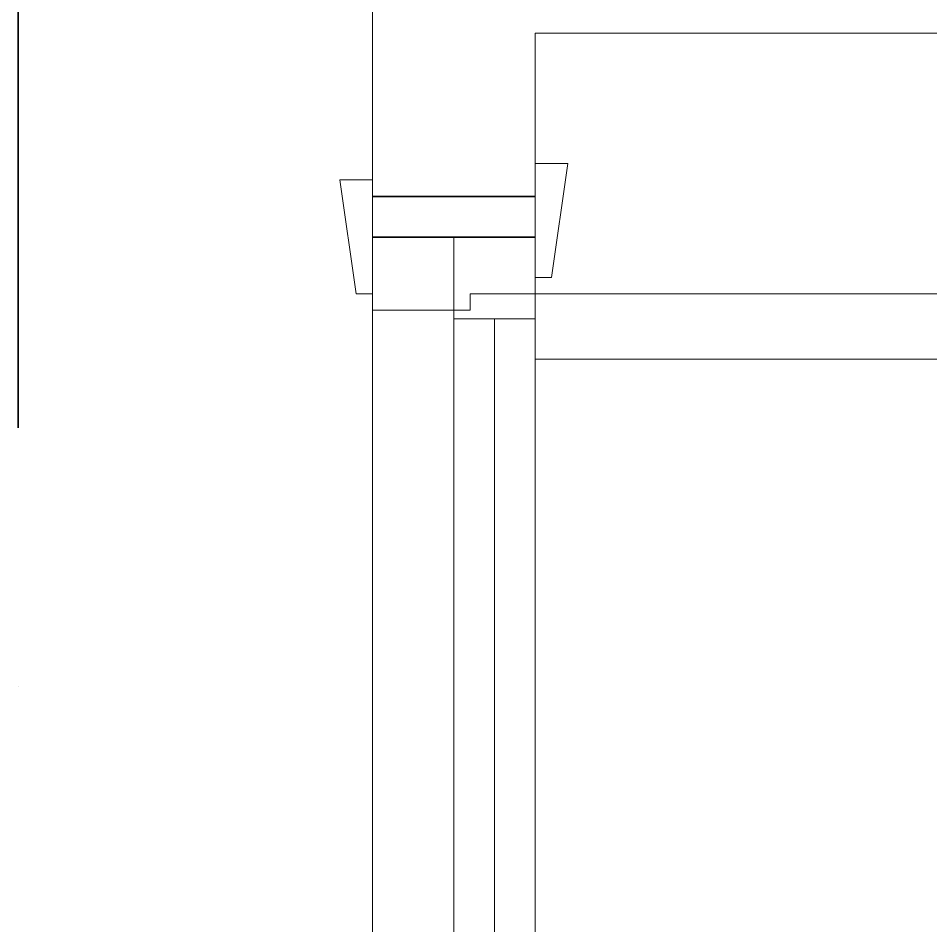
# Model space of a CAD drawing. Header units: inches. Extents: x -12418 to 57169, y -29325 to 19878.
# Drawn here: x 10181 to 10741, y -9125 to -8568 of the extents above; entities that cross this region are included whole.
import ezdxf

# ---------------------------------------------------------------- set-up
doc = ezdxf.new("R2010")
doc.units = ezdxf.units.IN
doc.header["$LTSCALE"] = 25
doc.header["$MEASUREMENT"] = 0
doc.linetypes.add('DASHDOT', pattern=[25.4, 12.7, -6.35, 0, -6.35])
doc.layers.get('0').update_dxf_attribs({"color": 8})
for name, color, linetype, lineweight in [('00-Ground Floor$0$Aluminum', 251, 'Continuous', 5), ('00-Ground Floor$0$Walls', 251, 'Continuous', 5), ('00-Ground Floor$0$Wooden Joinery', 251, 'Continuous', 5), ('E-LITE-CLNG-CNDT', 6, 'DASHDOT', 35), ('E-POWR-CLNG-CNDT', 6, 'DASHDOT', 35)]:
    doc.layers.add(name, color=color, linetype=linetype, lineweight=lineweight)

# ---------------------------------------------------------------- blocks, each defined once
blk = doc.blocks.new('00-Ground Floor$0$A$C5DAD61B4')
at = {"layer": '00-Ground Floor$0$Wooden Joinery'}
for points in [[(80, 959.06), (80, 969.06), (10, 979.06), (10, 959.06)], [(70, 859.06), (70, 849.06), (0, 839.06), (0, 859.06)], [(120.01, 859.06), (120.01, 0), (80, 0), (80, 859.06)]]:
    blk.add_lwpolyline(points, close=True, dxfattribs=at)
for points in [[(45, 859.06), (45, 959.06), (20, 959.06), (20, 859.06), (45, 859.06)], [(45, 859.06), (80, 859.06), (80, 899.07), (90, 899.07), (90, 959.06), (45, 959.06), (45, 859.06)]]:
    blk.add_lwpolyline(points, dxfattribs=at)
blk.add_arc((80, 859.06), 859.99, 272.66603, 0, dxfattribs=at)
blk = doc.blocks.new('00-Ground Floor$0$A$C76ae8329')
at = {"layer": '00-Ground Floor$0$Aluminum'}
for p, q in [((202.14, 404.62), (1182.14, 404.62)), ((1157.14, 404.62), (1157.14, 304.62)), ((227.14, 354.62), (1157.14, 354.62)), ((1107.14, 354.62), (1107.14, 304.62)), ((1107.14, 329.62), (277.14, 329.62)), ((202.14, 304.62), (1182.14, 304.62))]:
    blk.add_line(p, q, dxfattribs=at)
at = {"layer": '00-Ground Floor$0$Walls'}
for p, q in [((1182.14, 304.62), (1182.14, 404.62)), ((1182.14, 304.62), (1182.14, 404.62)), ((1182.14, 404.62), (1182.14, 304.62))]:
    blk.add_line(p, q, dxfattribs=at)
blk = doc.blocks.new('00-Ground Floor')
at = {"layer": '00-Ground Floor$0$Walls'}
for p, q in [((10397.93, -8677.43, 0), (10397.93, -7547.43, 0)), ((10497.93, -8677.43, 0), (10497.93, -8577.43, 0)), ((10497.93, -8577.43, 0), (14097.93, -8577.43, 0)), ((10397.93, -8677.43, 0), (10497.93, -8677.43, 0))]:
    blk.add_line(p, q, dxfattribs=at)
at = {"rotation": 90}
blk.add_blockref('00-Ground Floor$0$A$C76ae8329', (10802.55, -9859.94, 0), dxfattribs=at)
at = {"layer": '00-Ground Floor$0$Wooden Joinery', "xscale": -1, "rotation": 90}
blk.add_blockref('00-Ground Floor$0$A$C5DAD61B4', (11356.99, -8657.43, 0), dxfattribs=at)

msp = doc.modelspace()

# ---------------------------------------------------------------- linework, layer by layer
at = {"layer": 'E-POWR-CLNG-CNDT', "elevation": 0}
msp.add_lwpolyline([(11636.16, -10887.79), (11264.22, -10798.55), (10255.78, -10799.9, -0.414605), (10180.68, -10724.9), (10180.68, -1197.43)], format="xyb", dxfattribs=at)

# ---------------------------------------------------------------- block references
at = {"layer": 'E-LITE-CLNG-CNDT'}
msp.add_blockref('00-Ground Floor', (0, 0), dxfattribs=at)

doc.saveas('drawing.dxf')
